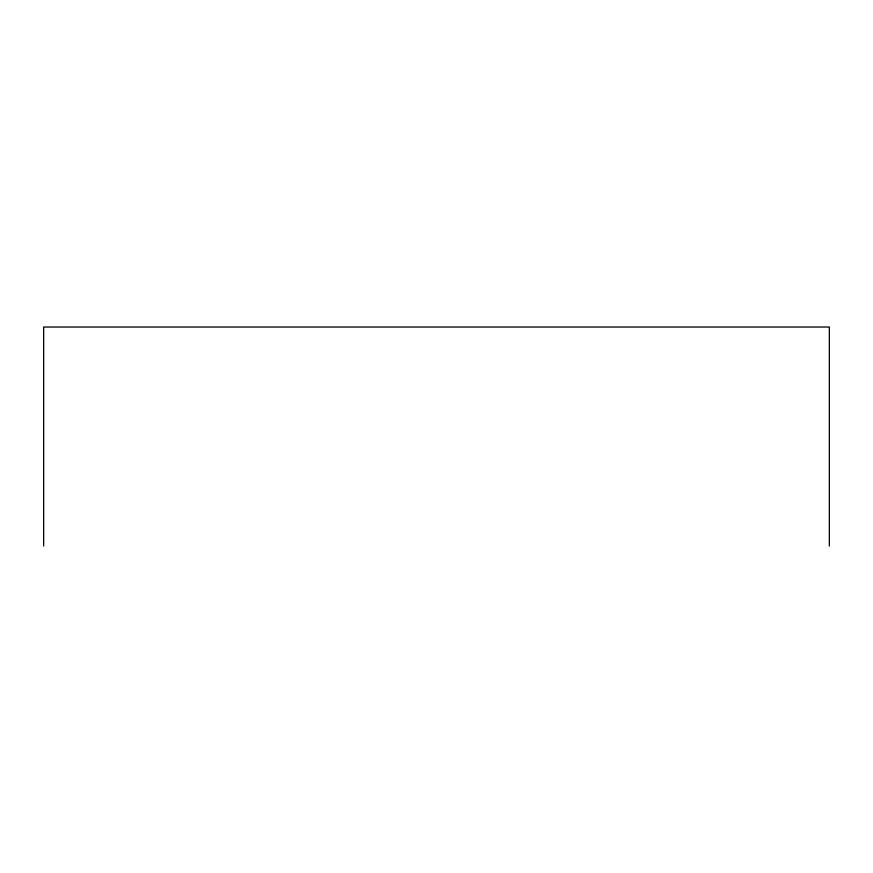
<?xml version="1.0" encoding="UTF-8"?>
<svg xmlns="http://www.w3.org/2000/svg" width="873" height="873" viewBox="0 0 873 873"><rect width="100%" height="100%" fill="white"/><g stroke="black" fill="none" stroke-linecap="round" stroke-linejoin="round"><path stroke-width="1.31" d="M829.35 545.974L829.35 327.026L43.65 327.026L43.65 545.974"/></g></svg>
